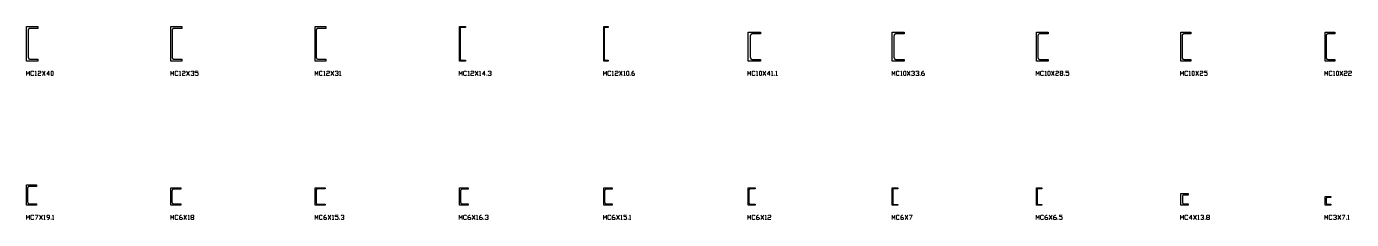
# Model space of a CAD drawing. Header units: inches. Extents: x 0 to 959, y -55 to 18.
# Drawn here: x 500 to 959.1, y -55 to 12 of the extents above; entities that cross this region are included whole.
import ezdxf

# ---------------------------------------------------------------- set-up
doc = ezdxf.new("R2010")
doc.units = ezdxf.units.IN
doc.header["$MEASUREMENT"] = 0
doc.layers.add('AISC_STEEL', color=7, linetype='Continuous')

msp = doc.modelspace()

# ---------------------------------------------------------------- linework, layer by layer
at = {"color": 3, "lineweight": 0}
for p, q in [((505.5, -3.49), (506.5, -5)), ((505.5, -5), (506.5, -3.49)), ((555.48, -3.49), (556.48, -5)), ((555.48, -5), (556.48, -3.49)), ((605.46, -3.49), (606.47, -5)), ((605.46, -5), (606.47, -3.49)), ((655.44, -3.49), (656.45, -5)), ((655.44, -5), (656.45, -3.49)), ((705.43, -3.49), (706.43, -5)), ((705.43, -5), (706.43, -3.49)), ((755.19, -3.49), (756.16, -5)), ((755.19, -5), (756.16, -3.49)), ((805.17, -3.49), (806.15, -5)), ((805.17, -5), (806.15, -3.49)), ((855.16, -3.49), (856.13, -5)), ((855.16, -5), (856.13, -3.49)), ((905.14, -3.49), (906.11, -5)), ((905.14, -5), (906.11, -3.49)), ((955.12, -3.49), (956.13, -5)), ((955.12, -5), (956.13, -3.49)), ((503.02, -5), (503.52, -5)), ((508.76, -5), (508.76, -5)), ((553, -5), (553.5, -5)), ((602.98, -5), (603.48, -5)), ((608.48, -5), (608.98, -5)), ((652.96, -5), (653.47, -5)), ((656.95, -5), (657.45, -5)), ((659.46, -5), (659.46, -4.75)), ((702.95, -5), (703.45, -5)), ((706.93, -5), (707.44, -5)), ((708.19, -5), (708.19, -5)), ((709.2, -5), (709.2, -4.75)), ((752.93, -5), (753.43, -5)), ((754.19, -5), (754.19, -5)), ((758.17, -5), (758.68, -5)), ((759.18, -5), (759.18, -4.75)), ((759.68, -5), (760.18, -5)), ((802.91, -5), (803.42, -5)), ((804.17, -5), (804.17, -5)), ((809.66, -5), (809.66, -4.75)), ((852.9, -5), (853.4, -5)), ((854.15, -5), (854.15, -5)), ((859.65, -5), (859.65, -4.75)), ((902.88, -5), (903.38, -5)), ((904.14, -5), (904.14, -5)), ((952.86, -5), (953.37, -5)), ((954.12, -5), (954.12, -5)), ((504.52, -53.48), (505.5, -54.98)), ((504.52, -54.98), (505.5, -53.48)), ((506, -54.98), (506.5, -54.98)), ((508.51, -54.98), (508.51, -54.73)), ((509.01, -54.98), (509.51, -54.98)), ((554.51, -53.48), (555.48, -54.98)), ((554.51, -54.98), (555.48, -53.48)), ((555.98, -54.98), (556.48, -54.98)), ((604.49, -53.48), (605.46, -54.98)), ((604.49, -54.98), (605.46, -53.48)), ((605.96, -54.98), (606.47, -54.98)), ((608.48, -54.98), (608.48, -54.73)), ((654.47, -53.48), (655.44, -54.98)), ((654.47, -54.98), (655.44, -53.48)), ((655.95, -54.98), (656.45, -54.98)), ((658.46, -54.98), (658.46, -54.73)), ((704.45, -53.48), (705.43, -54.98)), ((704.45, -54.98), (705.43, -53.48)), ((705.93, -54.98), (706.43, -54.98)), ((708.44, -54.98), (708.44, -54.73)), ((708.94, -54.98), (709.45, -54.98)), ((754.44, -53.48), (755.44, -54.98)), ((754.44, -54.98), (755.44, -53.48)), ((755.91, -54.98), (756.42, -54.98)), ((804.42, -53.48), (805.43, -54.98)), ((804.42, -54.98), (805.43, -53.48)), ((854.4, -53.48), (855.41, -54.98)), ((854.4, -54.98), (855.41, -53.48)), ((857.39, -54.98), (857.39, -54.73)), ((904.39, -53.48), (905.39, -54.98)), ((904.39, -54.98), (905.39, -53.48)), ((905.89, -54.98), (906.36, -54.98)), ((908.37, -54.98), (908.37, -54.73)), ((954.37, -53.48), (955.37, -54.98)), ((954.37, -54.98), (955.37, -53.48)), ((957.35, -54.98), (957.35, -54.73)), ((957.85, -54.98), (958.36, -54.98))]:
    msp.add_line(p, q, dxfattribs=at)
for points in [[(500, -5), (500, -3.49), (500.5, -4.5), (501.01, -3.49), (501.01, -5)], [(502.51, -4.75), (502.26, -5), (501.76, -5), (501.51, -4.75), (501.51, -3.74), (501.76, -3.49), (502.26, -3.49), (502.51, -3.74)], [(503.02, -3.74), (503.27, -3.49), (503.27, -5)], [(504.02, -3.74), (504.27, -3.49), (504.74, -3.49), (504.99, -3.74), (504.99, -3.99), (504.74, -4.25), (504.27, -4.25), (504.02, -4.5), (504.02, -5), (504.99, -5)], [(508.01, -4.5), (507, -4.5), (507.76, -3.49), (507.76, -5)], [(549.98, -5), (549.98, -3.49), (550.49, -4.5), (550.99, -3.49), (550.99, -5)], [(552.5, -4.75), (552.24, -5), (551.74, -5), (551.49, -4.75), (551.49, -3.74), (551.74, -3.49), (552.24, -3.49), (552.5, -3.74)], [(553, -3.74), (553.25, -3.49), (553.25, -5)], [(554, -3.74), (554.25, -3.49), (554.76, -3.49), (554.98, -3.74), (554.98, -3.99), (554.76, -4.25), (554.25, -4.25), (554, -4.5), (554, -5), (554.98, -5)], [(556.99, -3.74), (557.24, -3.49), (557.74, -3.49), (557.99, -3.74), (557.99, -3.99), (557.74, -4.25), (557.49, -4.25)], [(557.74, -4.25), (557.99, -4.5), (557.99, -4.75), (557.74, -5), (557.24, -5), (556.99, -4.75)], [(558.49, -4.75), (558.74, -5), (559.25, -5), (559.5, -4.75), (559.5, -4.25), (559.25, -3.99), (558.49, -3.99), (558.49, -3.49), (559.5, -3.49)], [(599.97, -5), (599.97, -3.49), (600.47, -4.5), (600.97, -3.49), (600.97, -5)], [(602.48, -4.75), (602.23, -5), (601.73, -5), (601.47, -4.75), (601.47, -3.74), (601.73, -3.49), (602.23, -3.49), (602.48, -3.74)], [(602.98, -3.74), (603.23, -3.49), (603.23, -5)], [(603.99, -3.74), (604.24, -3.49), (604.74, -3.49), (604.99, -3.74), (604.99, -3.99), (604.74, -4.25), (604.24, -4.25), (603.99, -4.5), (603.99, -5), (604.99, -5)], [(606.97, -3.74), (607.22, -3.49), (607.72, -3.49), (607.97, -3.74), (607.97, -3.99), (607.72, -4.25), (607.47, -4.25)], [(607.72, -4.25), (607.97, -4.5), (607.97, -4.75), (607.72, -5), (607.22, -5), (606.97, -4.75)], [(608.48, -3.74), (608.73, -3.49), (608.73, -5)], [(649.95, -5), (649.95, -3.49), (650.45, -4.5), (650.96, -3.49), (650.96, -5)], [(652.46, -4.75), (652.21, -5), (651.71, -5), (651.46, -4.75), (651.46, -3.74), (651.71, -3.49), (652.21, -3.49), (652.46, -3.74)], [(652.96, -3.74), (653.22, -3.49), (653.22, -5)], [(653.97, -3.74), (654.22, -3.49), (654.72, -3.49), (654.97, -3.74), (654.97, -3.99), (654.72, -4.25), (654.22, -4.25), (653.97, -4.5), (653.97, -5), (654.97, -5)], [(656.95, -3.74), (657.2, -3.49), (657.2, -5)], [(658.96, -4.5), (657.96, -4.5), (658.71, -3.49), (658.71, -5)], [(659.97, -3.74), (660.22, -3.49), (660.72, -3.49), (660.97, -3.74), (660.97, -3.99), (660.72, -4.25), (660.47, -4.25)], [(660.72, -4.25), (660.97, -4.5), (660.97, -4.75), (660.72, -5), (660.22, -5), (659.97, -4.75)], [(699.93, -5), (699.93, -3.49), (700.44, -4.5), (700.94, -3.49), (700.94, -5)], [(702.45, -4.75), (702.19, -5), (701.69, -5), (701.44, -4.75), (701.44, -3.74), (701.69, -3.49), (702.19, -3.49), (702.45, -3.74)], [(702.95, -3.74), (703.2, -3.49), (703.2, -5)], [(703.95, -3.74), (704.2, -3.49), (704.71, -3.49), (704.96, -3.74), (704.96, -3.99), (704.71, -4.25), (704.2, -4.25), (703.95, -4.5), (703.95, -5), (704.96, -5)], [(706.93, -3.74), (707.19, -3.49), (707.19, -5)], [(709.7, -4.25), (710.45, -4.25), (710.7, -4.5), (710.7, -4.75), (710.45, -5), (709.95, -5), (709.7, -4.75), (709.7, -3.99), (710.2, -3.49), (710.45, -3.49)], [(749.92, -5), (749.92, -3.49), (750.42, -4.5), (750.92, -3.49), (750.92, -5)], [(752.43, -4.75), (752.18, -5), (751.67, -5), (751.42, -4.75), (751.42, -3.74), (751.67, -3.49), (752.18, -3.49), (752.43, -3.74)], [(752.93, -3.74), (753.18, -3.49), (753.18, -5)], [(757.67, -4.5), (756.67, -4.5), (757.42, -3.49), (757.42, -5)], [(758.17, -3.74), (758.43, -3.49), (758.43, -5)], [(759.68, -3.74), (759.93, -3.49), (759.93, -5)], [(799.9, -5), (799.9, -3.49), (800.4, -4.5), (800.9, -3.49), (800.9, -5)], [(802.41, -4.75), (802.16, -5), (801.66, -5), (801.41, -4.75), (801.41, -3.74), (801.66, -3.49), (802.16, -3.49), (802.41, -3.74)], [(802.91, -3.74), (803.16, -3.49), (803.16, -5)], [(806.65, -3.74), (806.9, -3.49), (807.4, -3.49), (807.65, -3.74), (807.65, -3.99), (807.4, -4.25), (807.15, -4.25)], [(807.4, -4.25), (807.65, -4.5), (807.65, -4.75), (807.4, -5), (806.9, -5), (806.65, -4.75)], [(808.16, -3.74), (808.41, -3.49), (808.91, -3.49), (809.16, -3.74), (809.16, -3.99), (808.91, -4.25), (808.66, -4.25)], [(808.91, -4.25), (809.16, -4.5), (809.16, -4.75), (808.91, -5), (808.41, -5), (808.16, -4.75)], [(810.17, -4.25), (810.92, -4.25), (811.17, -4.5), (811.17, -4.75), (810.92, -5), (810.42, -5), (810.17, -4.75), (810.17, -3.99), (810.67, -3.49), (810.92, -3.49)], [(849.88, -5), (849.88, -3.49), (850.39, -4.5), (850.89, -3.49), (850.89, -5)], [(852.39, -4.75), (852.14, -5), (851.64, -5), (851.39, -4.75), (851.39, -3.74), (851.64, -3.49), (852.14, -3.49), (852.39, -3.74)], [(852.9, -3.74), (853.15, -3.49), (853.15, -5)], [(856.63, -3.74), (856.88, -3.49), (857.39, -3.49), (857.64, -3.74), (857.64, -3.99), (857.39, -4.25), (856.88, -4.25), (856.63, -4.5), (856.63, -5), (857.64, -5)], [(858.89, -4.25), (859.14, -4.5), (859.14, -4.75), (858.89, -5), (858.39, -5), (858.14, -4.75), (858.14, -4.5), (858.39, -4.25), (858.89, -4.25), (859.14, -3.99), (859.14, -3.74), (858.89, -3.49), (858.39, -3.49), (858.14, -3.74), (858.14, -3.99), (858.39, -4.25)], [(860.15, -4.75), (860.4, -5), (860.9, -5), (861.15, -4.75), (861.15, -4.25), (860.9, -3.99), (860.15, -3.99), (860.15, -3.49), (861.15, -3.49)], [(899.87, -5), (899.87, -3.49), (900.37, -4.5), (900.87, -3.49), (900.87, -5)], [(902.38, -4.75), (902.13, -5), (901.62, -5), (901.37, -4.75), (901.37, -3.74), (901.62, -3.49), (902.13, -3.49), (902.38, -3.74)], [(902.88, -3.74), (903.13, -3.49), (903.13, -5)], [(906.62, -3.74), (906.87, -3.49), (907.37, -3.49), (907.62, -3.74), (907.62, -3.99), (907.37, -4.25), (906.87, -4.25), (906.62, -4.5), (906.62, -5), (907.62, -5)], [(908.12, -4.75), (908.37, -5), (908.88, -5), (909.13, -4.75), (909.13, -4.25), (908.88, -3.99), (908.12, -3.99), (908.12, -3.49), (909.13, -3.49)], [(949.88, -5), (949.88, -3.49), (950.35, -4.5), (950.85, -3.49), (950.85, -5)], [(952.36, -4.75), (952.11, -5), (951.61, -5), (951.36, -4.75), (951.36, -3.74), (951.61, -3.49), (952.11, -3.49), (952.36, -3.74)], [(952.86, -3.74), (953.11, -3.49), (953.11, -5)], [(956.6, -3.74), (956.85, -3.49), (957.35, -3.49), (957.6, -3.74), (957.6, -3.99), (957.35, -4.25), (956.85, -4.25), (956.6, -4.5), (956.6, -5), (957.6, -5)], [(958.11, -3.74), (958.36, -3.49), (958.86, -3.49), (959.11, -3.74), (959.11, -3.99), (958.86, -4.25), (958.36, -4.25), (958.11, -4.5), (958.11, -5), (959.11, -5)], [(500, -54.98), (500, -53.48), (500.5, -54.48), (501.01, -53.48), (501.01, -54.98)], [(502.51, -54.73), (502.26, -54.98), (501.76, -54.98), (501.51, -54.73), (501.51, -53.73), (501.76, -53.48), (502.26, -53.48), (502.51, -53.73)], [(503.02, -53.48), (504.02, -53.48), (503.27, -54.98)], [(506, -53.73), (506.25, -53.48), (506.25, -54.98)], [(507.25, -54.98), (507.51, -54.98), (508.01, -54.48), (508.01, -53.73), (507.76, -53.48), (507.25, -53.48), (507, -53.73), (507, -53.98), (507.25, -54.23), (508.01, -54.23)], [(509.01, -53.73), (509.26, -53.48), (509.26, -54.98)], [(549.98, -54.98), (549.98, -53.48), (550.49, -54.48), (550.99, -53.48), (550.99, -54.98)], [(552.5, -54.73), (552.24, -54.98), (551.74, -54.98), (551.49, -54.73), (551.49, -53.73), (551.74, -53.48), (552.24, -53.48), (552.5, -53.73)], [(553, -54.23), (553.75, -54.23), (554, -54.48), (554, -54.73), (553.75, -54.98), (553.25, -54.98), (553, -54.73), (553, -53.98), (553.5, -53.48), (553.75, -53.48)], [(555.98, -53.73), (556.23, -53.48), (556.23, -54.98)], [(557.74, -54.23), (557.99, -54.48), (557.99, -54.73), (557.74, -54.98), (557.24, -54.98), (556.99, -54.73), (556.99, -54.48), (557.24, -54.23), (557.74, -54.23), (557.99, -53.98), (557.99, -53.73), (557.74, -53.48), (557.24, -53.48), (556.99, -53.73), (556.99, -53.98), (557.24, -54.23)], [(599.97, -54.98), (599.97, -53.48), (600.47, -54.48), (600.97, -53.48), (600.97, -54.98)], [(602.48, -54.73), (602.23, -54.98), (601.73, -54.98), (601.47, -54.73), (601.47, -53.73), (601.73, -53.48), (602.23, -53.48), (602.48, -53.73)], [(602.98, -54.23), (603.73, -54.23), (603.99, -54.48), (603.99, -54.73), (603.73, -54.98), (603.23, -54.98), (602.98, -54.73), (602.98, -53.98), (603.48, -53.48), (603.73, -53.48)], [(605.96, -53.73), (606.22, -53.48), (606.22, -54.98)], [(606.97, -54.73), (607.22, -54.98), (607.72, -54.98), (607.97, -54.73), (607.97, -54.23), (607.72, -53.98), (606.97, -53.98), (606.97, -53.48), (607.97, -53.48)], [(608.98, -53.73), (609.23, -53.48), (609.73, -53.48), (609.98, -53.73), (609.98, -53.98), (609.73, -54.23), (609.48, -54.23)], [(609.73, -54.23), (609.98, -54.48), (609.98, -54.73), (609.73, -54.98), (609.23, -54.98), (608.98, -54.73)], [(649.95, -54.98), (649.95, -53.48), (650.45, -54.48), (650.96, -53.48), (650.96, -54.98)], [(652.46, -54.73), (652.21, -54.98), (651.71, -54.98), (651.46, -54.73), (651.46, -53.73), (651.71, -53.48), (652.21, -53.48), (652.46, -53.73)], [(652.96, -54.23), (653.72, -54.23), (653.97, -54.48), (653.97, -54.73), (653.72, -54.98), (653.22, -54.98), (652.96, -54.73), (652.96, -53.98), (653.47, -53.48), (653.72, -53.48)], [(655.95, -53.73), (656.2, -53.48), (656.2, -54.98)], [(656.95, -54.23), (657.71, -54.23), (657.96, -54.48), (657.96, -54.73), (657.71, -54.98), (657.2, -54.98), (656.95, -54.73), (656.95, -53.98), (657.45, -53.48), (657.71, -53.48)], [(658.96, -53.73), (659.21, -53.48), (659.71, -53.48), (659.97, -53.73), (659.97, -53.98), (659.71, -54.23), (659.46, -54.23)], [(659.71, -54.23), (659.97, -54.48), (659.97, -54.73), (659.71, -54.98), (659.21, -54.98), (658.96, -54.73)], [(699.93, -54.98), (699.93, -53.48), (700.44, -54.48), (700.94, -53.48), (700.94, -54.98)], [(702.45, -54.73), (702.19, -54.98), (701.69, -54.98), (701.44, -54.73), (701.44, -53.73), (701.69, -53.48), (702.19, -53.48), (702.45, -53.73)], [(702.95, -54.23), (703.7, -54.23), (703.95, -54.48), (703.95, -54.73), (703.7, -54.98), (703.2, -54.98), (702.95, -54.73), (702.95, -53.98), (703.45, -53.48), (703.7, -53.48)], [(705.93, -53.73), (706.18, -53.48), (706.18, -54.98)], [(706.93, -54.73), (707.19, -54.98), (707.69, -54.98), (707.94, -54.73), (707.94, -54.23), (707.69, -53.98), (706.93, -53.98), (706.93, -53.48), (707.94, -53.48)], [(708.94, -53.73), (709.2, -53.48), (709.2, -54.98)], [(749.92, -54.98), (749.92, -53.48), (750.42, -54.48), (750.92, -53.48), (750.92, -54.98)], [(752.43, -54.73), (752.18, -54.98), (751.67, -54.98), (751.42, -54.73), (751.42, -53.73), (751.67, -53.48), (752.18, -53.48), (752.43, -53.73)], [(752.93, -54.23), (753.68, -54.23), (753.94, -54.48), (753.94, -54.73), (753.68, -54.98), (753.18, -54.98), (752.93, -54.73), (752.93, -53.98), (753.43, -53.48), (753.68, -53.48)], [(755.91, -53.73), (756.16, -53.48), (756.16, -54.98)], [(756.92, -53.73), (757.17, -53.48), (757.67, -53.48), (757.92, -53.73), (757.92, -53.98), (757.67, -54.23), (757.17, -54.23), (756.92, -54.48), (756.92, -54.98), (757.92, -54.98)], [(799.9, -54.98), (799.9, -53.48), (800.4, -54.48), (800.9, -53.48), (800.9, -54.98)], [(802.41, -54.73), (802.16, -54.98), (801.66, -54.98), (801.41, -54.73), (801.41, -53.73), (801.66, -53.48), (802.16, -53.48), (802.41, -53.73)], [(802.91, -54.23), (803.67, -54.23), (803.92, -54.48), (803.92, -54.73), (803.67, -54.98), (803.16, -54.98), (802.91, -54.73), (802.91, -53.98), (803.42, -53.48), (803.67, -53.48)], [(805.9, -53.48), (806.9, -53.48), (806.15, -54.98)], [(849.88, -54.98), (849.88, -53.48), (850.39, -54.48), (850.89, -53.48), (850.89, -54.98)], [(852.39, -54.73), (852.14, -54.98), (851.64, -54.98), (851.39, -54.73), (851.39, -53.73), (851.64, -53.48), (852.14, -53.48), (852.39, -53.73)], [(852.9, -54.23), (853.65, -54.23), (853.9, -54.48), (853.9, -54.73), (853.65, -54.98), (853.15, -54.98), (852.9, -54.73), (852.9, -53.98), (853.4, -53.48), (853.65, -53.48)], [(855.88, -54.23), (856.63, -54.23), (856.88, -54.48), (856.88, -54.73), (856.63, -54.98), (856.13, -54.98), (855.88, -54.73), (855.88, -53.98), (856.38, -53.48), (856.63, -53.48)], [(857.89, -54.73), (858.14, -54.98), (858.64, -54.98), (858.89, -54.73), (858.89, -54.23), (858.64, -53.98), (857.89, -53.98), (857.89, -53.48), (858.89, -53.48)], [(899.87, -54.98), (899.87, -53.48), (900.37, -54.48), (900.87, -53.48), (900.87, -54.98)], [(902.38, -54.73), (902.13, -54.98), (901.62, -54.98), (901.37, -54.73), (901.37, -53.73), (901.62, -53.48), (902.13, -53.48), (902.38, -53.73)], [(903.88, -54.48), (902.88, -54.48), (903.63, -53.48), (903.63, -54.98)], [(905.89, -53.73), (906.11, -53.48), (906.11, -54.98)], [(906.87, -53.73), (907.12, -53.48), (907.62, -53.48), (907.87, -53.73), (907.87, -53.98), (907.62, -54.23), (907.37, -54.23)], [(907.62, -54.23), (907.87, -54.48), (907.87, -54.73), (907.62, -54.98), (907.12, -54.98), (906.87, -54.73)], [(909.63, -54.23), (909.88, -54.48), (909.88, -54.73), (909.63, -54.98), (909.13, -54.98), (908.88, -54.73), (908.88, -54.48), (909.13, -54.23), (909.63, -54.23), (909.88, -53.98), (909.88, -53.73), (909.63, -53.48), (909.13, -53.48), (908.88, -53.73), (908.88, -53.98), (909.13, -54.23)], [(949.88, -54.98), (949.88, -53.48), (950.35, -54.48), (950.85, -53.48), (950.85, -54.98)], [(952.36, -54.73), (952.11, -54.98), (951.61, -54.98), (951.36, -54.73), (951.36, -53.73), (951.61, -53.48), (952.11, -53.48), (952.36, -53.73)], [(952.86, -53.73), (953.11, -53.48), (953.62, -53.48), (953.87, -53.73), (953.87, -53.98), (953.62, -54.23), (953.37, -54.23)], [(953.62, -54.23), (953.87, -54.48), (953.87, -54.73), (953.62, -54.98), (953.11, -54.98), (952.86, -54.73)], [(955.88, -53.48), (956.85, -53.48), (956.13, -54.98)], [(957.85, -53.73), (958.11, -53.48), (958.11, -54.98)]]:
    msp.add_lwpolyline(points, dxfattribs=at)
for points in [[(508.76, -5), (508.51, -4.75), (508.51, -3.74), (508.76, -3.49), (509.01, -3.49), (509.26, -3.74), (509.26, -4.75), (509.01, -5)], [(708.19, -5), (707.94, -4.75), (707.94, -3.74), (708.19, -3.49), (708.44, -3.49), (708.69, -3.74), (708.69, -4.75), (708.44, -5)], [(754.19, -5), (753.94, -4.75), (753.94, -3.74), (754.19, -3.49), (754.44, -3.49), (754.69, -3.74), (754.69, -4.75), (754.44, -5)], [(804.17, -5), (803.92, -4.75), (803.92, -3.74), (804.17, -3.49), (804.42, -3.49), (804.67, -3.74), (804.67, -4.75), (804.42, -5)], [(854.15, -5), (853.9, -4.75), (853.9, -3.74), (854.15, -3.49), (854.4, -3.49), (854.65, -3.74), (854.65, -4.75), (854.4, -5)], [(904.14, -5), (903.88, -4.75), (903.88, -3.74), (904.14, -3.49), (904.39, -3.49), (904.64, -3.74), (904.64, -4.75), (904.39, -5)], [(954.12, -5), (953.87, -4.75), (953.87, -3.74), (954.12, -3.49), (954.37, -3.49), (954.62, -3.74), (954.62, -4.75), (954.37, -5)]]:
    msp.add_lwpolyline(points, close=True, dxfattribs=at)
at = {"layer": 'AISC_STEEL'}
for points in [[(500, 12), (503.89, 12), (503.89, 11.3), (501.2, 11.3), (501.17, 11.3), (501.14, 11.3), (501.11, 11.29), (501.08, 11.29), (501.05, 11.28), (501.02, 11.27), (500.99, 11.26), (500.97, 11.25), (500.94, 11.24), (500.91, 11.23), (500.89, 11.21), (500.86, 11.2), (500.84, 11.18), (500.81, 11.16), (500.79, 11.14), (500.77, 11.12), (500.75, 11.1), (500.73, 11.08), (500.71, 11.05), (500.69, 11.03), (500.68, 11), (500.66, 10.98), (500.65, 10.95), (500.64, 10.92), (500.63, 10.9), (500.62, 10.87), (500.61, 10.84), (500.6, 10.81), (500.6, 10.78), (500.59, 10.75), (500.59, 10.72), (500.59, 10.69), (500.59, 1.31), (500.59, 1.28), (500.59, 1.25), (500.6, 1.22), (500.6, 1.19), (500.61, 1.16), (500.62, 1.13), (500.63, 1.1), (500.64, 1.08), (500.65, 1.05), (500.66, 1.02), (500.68, 1), (500.69, 0.97), (500.71, 0.95), (500.73, 0.92), (500.75, 0.9), (500.77, 0.88), (500.79, 0.86), (500.81, 0.84), (500.84, 0.82), (500.86, 0.8), (500.89, 0.79), (500.91, 0.77), (500.94, 0.76), (500.97, 0.75), (500.99, 0.74), (501.02, 0.73), (501.05, 0.72), (501.08, 0.71), (501.11, 0.71), (501.14, 0.7), (501.17, 0.7), (501.2, 0.7), (503.89, 0.7), (503.89, 0), (500, 0)], [(550, 12), (553.77, 12), (553.77, 11.3), (551.08, 11.3), (551.05, 11.3), (551.02, 11.3), (550.99, 11.29), (550.96, 11.29), (550.93, 11.28), (550.9, 11.27), (550.87, 11.26), (550.84, 11.25), (550.81, 11.24), (550.79, 11.23), (550.76, 11.21), (550.74, 11.2), (550.71, 11.18), (550.69, 11.16), (550.67, 11.14), (550.64, 11.12), (550.62, 11.1), (550.6, 11.08), (550.59, 11.05), (550.57, 11.03), (550.55, 11), (550.54, 10.98), (550.52, 10.95), (550.51, 10.92), (550.5, 10.9), (550.49, 10.87), (550.48, 10.84), (550.48, 10.81), (550.47, 10.78), (550.47, 10.75), (550.47, 10.72), (550.47, 10.69), (550.47, 1.31), (550.47, 1.28), (550.47, 1.25), (550.47, 1.22), (550.48, 1.19), (550.48, 1.16), (550.49, 1.13), (550.5, 1.1), (550.51, 1.08), (550.52, 1.05), (550.54, 1.02), (550.55, 1), (550.57, 0.97), (550.59, 0.95), (550.6, 0.92), (550.62, 0.9), (550.64, 0.88), (550.67, 0.86), (550.69, 0.84), (550.71, 0.82), (550.74, 0.8), (550.76, 0.79), (550.79, 0.77), (550.81, 0.76), (550.84, 0.75), (550.87, 0.74), (550.9, 0.73), (550.93, 0.72), (550.96, 0.71), (550.99, 0.71), (551.02, 0.7), (551.05, 0.7), (551.08, 0.7), (553.77, 0.7), (553.77, 0), (550, 0)], [(600, 12), (603.67, 12), (603.67, 11.3), (600.98, 11.3), (600.95, 11.3), (600.92, 11.3), (600.89, 11.29), (600.86, 11.29), (600.83, 11.28), (600.8, 11.27), (600.77, 11.26), (600.75, 11.25), (600.72, 11.24), (600.69, 11.23), (600.67, 11.21), (600.64, 11.2), (600.62, 11.18), (600.59, 11.16), (600.57, 11.14), (600.55, 11.12), (600.53, 11.1), (600.51, 11.08), (600.49, 11.05), (600.47, 11.03), (600.46, 11), (600.44, 10.98), (600.43, 10.95), (600.42, 10.92), (600.41, 10.9), (600.4, 10.87), (600.39, 10.84), (600.38, 10.81), (600.38, 10.78), (600.37, 10.75), (600.37, 10.72), (600.37, 10.69), (600.37, 1.31), (600.37, 1.28), (600.37, 1.25), (600.38, 1.22), (600.38, 1.19), (600.39, 1.16), (600.4, 1.13), (600.41, 1.1), (600.42, 1.08), (600.43, 1.05), (600.44, 1.02), (600.46, 1), (600.47, 0.97), (600.49, 0.95), (600.51, 0.92), (600.53, 0.9), (600.55, 0.88), (600.57, 0.86), (600.59, 0.84), (600.62, 0.82), (600.64, 0.8), (600.67, 0.79), (600.69, 0.77), (600.72, 0.76), (600.75, 0.75), (600.77, 0.74), (600.8, 0.73), (600.83, 0.72), (600.86, 0.71), (600.89, 0.71), (600.92, 0.7), (600.95, 0.7), (600.98, 0.7), (603.67, 0.7), (603.67, 0), (600, 0)], [(650, 12), (652.12, 12), (652.12, 11.69), (650.69, 11.69), (650.66, 11.69), (650.63, 11.68), (650.6, 11.68), (650.57, 11.67), (650.54, 11.66), (650.51, 11.65), (650.49, 11.64), (650.46, 11.62), (650.43, 11.61), (650.41, 11.59), (650.39, 11.57), (650.37, 11.55), (650.35, 11.53), (650.33, 11.5), (650.31, 11.48), (650.3, 11.45), (650.29, 11.42), (650.28, 11.4), (650.27, 11.37), (650.26, 11.34), (650.25, 11.31), (650.25, 11.28), (650.25, 11.25), (650.25, 0.75), (650.25, 0.72), (650.25, 0.69), (650.26, 0.66), (650.27, 0.63), (650.28, 0.6), (650.29, 0.58), (650.3, 0.55), (650.31, 0.52), (650.33, 0.5), (650.35, 0.47), (650.37, 0.45), (650.39, 0.43), (650.41, 0.41), (650.43, 0.39), (650.46, 0.38), (650.49, 0.36), (650.51, 0.35), (650.54, 0.34), (650.57, 0.33), (650.6, 0.32), (650.63, 0.32), (650.66, 0.31), (650.69, 0.31), (652.12, 0.31), (652.12, 0), (650, 0)], [(700, 12), (701.5, 12), (701.5, 11.69), (700.63, 11.69), (700.6, 11.69), (700.57, 11.69), (700.54, 11.68), (700.52, 11.68), (700.49, 11.67), (700.46, 11.66), (700.44, 11.65), (700.41, 11.63), (700.39, 11.62), (700.36, 11.6), (700.34, 11.58), (700.32, 11.56), (700.3, 11.54), (700.28, 11.52), (700.26, 11.5), (700.25, 11.47), (700.24, 11.45), (700.22, 11.42), (700.21, 11.39), (700.21, 11.36), (700.2, 11.34), (700.19, 11.31), (700.19, 11.28), (700.19, 11.25), (700.19, 0.75), (700.19, 0.72), (700.19, 0.69), (700.2, 0.66), (700.21, 0.64), (700.21, 0.61), (700.22, 0.58), (700.24, 0.55), (700.25, 0.53), (700.26, 0.5), (700.28, 0.48), (700.3, 0.46), (700.32, 0.44), (700.34, 0.42), (700.36, 0.4), (700.39, 0.38), (700.41, 0.37), (700.44, 0.35), (700.46, 0.34), (700.49, 0.33), (700.52, 0.32), (700.54, 0.32), (700.57, 0.31), (700.6, 0.31), (700.63, 0.31), (701.5, 0.31), (701.5, 0), (700, 0)], [(750, 10), (754.32, 10), (754.32, 9.43), (751.53, 9.43), (751.5, 9.42), (751.47, 9.42), (751.44, 9.42), (751.41, 9.42), (751.38, 9.41), (751.36, 9.4), (751.33, 9.4), (751.3, 9.39), (751.27, 9.38), (751.24, 9.37), (751.22, 9.35), (751.19, 9.34), (751.16, 9.33), (751.14, 9.31), (751.11, 9.29), (751.09, 9.28), (751.07, 9.26), (751.04, 9.24), (751.02, 9.22), (751, 9.2), (750.98, 9.18), (750.96, 9.15), (750.94, 9.13), (750.93, 9.11), (750.91, 9.08), (750.89, 9.06), (750.88, 9.03), (750.87, 9.01), (750.85, 8.98), (750.84, 8.95), (750.83, 8.92), (750.83, 8.89), (750.82, 8.87), (750.81, 8.84), (750.81, 8.81), (750.8, 8.78), (750.8, 8.75), (750.8, 8.72), (750.8, 8.69), (750.8, 1.31), (750.8, 1.28), (750.8, 1.25), (750.8, 1.22), (750.81, 1.19), (750.81, 1.16), (750.82, 1.13), (750.83, 1.11), (750.83, 1.08), (750.84, 1.05), (750.85, 1.02), (750.87, 0.99), (750.88, 0.97), (750.89, 0.94), (750.91, 0.92), (750.93, 0.89), (750.94, 0.87), (750.96, 0.85), (750.98, 0.82), (751, 0.8), (751.02, 0.78), (751.04, 0.76), (751.07, 0.74), (751.09, 0.72), (751.11, 0.71), (751.14, 0.69), (751.16, 0.67), (751.19, 0.66), (751.22, 0.65), (751.24, 0.63), (751.27, 0.62), (751.3, 0.61), (751.33, 0.6), (751.36, 0.6), (751.38, 0.59), (751.41, 0.58), (751.44, 0.58), (751.47, 0.58), (751.5, 0.58), (751.53, 0.58), (754.32, 0.58), (754.32, 0), (750, 0)], [(800, 10), (804.1, 10), (804.1, 9.43), (801.31, 9.43), (801.28, 9.42), (801.25, 9.42), (801.22, 9.42), (801.19, 9.42), (801.16, 9.41), (801.13, 9.4), (801.11, 9.4), (801.08, 9.39), (801.05, 9.38), (801.02, 9.37), (800.99, 9.35), (800.97, 9.34), (800.94, 9.33), (800.92, 9.31), (800.89, 9.29), (800.87, 9.28), (800.85, 9.26), (800.82, 9.24), (800.8, 9.22), (800.78, 9.2), (800.76, 9.18), (800.74, 9.15), (800.72, 9.13), (800.71, 9.11), (800.69, 9.08), (800.67, 9.06), (800.66, 9.03), (800.65, 9.01), (800.63, 8.98), (800.62, 8.95), (800.61, 8.92), (800.6, 8.89), (800.6, 8.87), (800.59, 8.84), (800.58, 8.81), (800.58, 8.78), (800.58, 8.75), (800.58, 8.72), (800.58, 8.69), (800.58, 1.31), (800.58, 1.28), (800.58, 1.25), (800.58, 1.22), (800.58, 1.19), (800.59, 1.16), (800.6, 1.13), (800.6, 1.11), (800.61, 1.08), (800.62, 1.05), (800.63, 1.02), (800.65, 0.99), (800.66, 0.97), (800.67, 0.94), (800.69, 0.92), (800.71, 0.89), (800.72, 0.87), (800.74, 0.85), (800.76, 0.82), (800.78, 0.8), (800.8, 0.78), (800.82, 0.76), (800.85, 0.74), (800.87, 0.72), (800.89, 0.71), (800.92, 0.69), (800.94, 0.67), (800.97, 0.66), (800.99, 0.65), (801.02, 0.63), (801.05, 0.62), (801.08, 0.61), (801.11, 0.6), (801.13, 0.6), (801.16, 0.59), (801.19, 0.58), (801.22, 0.58), (801.25, 0.58), (801.28, 0.58), (801.31, 0.58), (804.1, 0.58), (804.1, 0), (800, 0)], [(850, 10), (853.95, 10), (853.95, 9.43), (851.16, 9.43), (851.13, 9.42), (851.1, 9.42), (851.07, 9.42), (851.04, 9.42), (851.01, 9.41), (850.98, 9.4), (850.96, 9.4), (850.93, 9.39), (850.9, 9.38), (850.87, 9.37), (850.84, 9.35), (850.82, 9.34), (850.79, 9.33), (850.77, 9.31), (850.74, 9.29), (850.72, 9.28), (850.7, 9.26), (850.67, 9.24), (850.65, 9.22), (850.63, 9.2), (850.61, 9.18), (850.59, 9.15), (850.57, 9.13), (850.56, 9.11), (850.54, 9.08), (850.52, 9.06), (850.51, 9.03), (850.5, 9.01), (850.48, 8.98), (850.47, 8.95), (850.46, 8.92), (850.45, 8.89), (850.45, 8.87), (850.44, 8.84), (850.43, 8.81), (850.43, 8.78), (850.43, 8.75), (850.43, 8.72), (850.42, 8.69), (850.42, 1.31), (850.43, 1.28), (850.43, 1.25), (850.43, 1.22), (850.43, 1.19), (850.44, 1.16), (850.45, 1.13), (850.45, 1.11), (850.46, 1.08), (850.47, 1.05), (850.48, 1.02), (850.5, 0.99), (850.51, 0.97), (850.52, 0.94), (850.54, 0.92), (850.56, 0.89), (850.57, 0.87), (850.59, 0.85), (850.61, 0.82), (850.63, 0.8), (850.65, 0.78), (850.67, 0.76), (850.7, 0.74), (850.72, 0.72), (850.74, 0.71), (850.77, 0.69), (850.79, 0.67), (850.82, 0.66), (850.84, 0.65), (850.87, 0.63), (850.9, 0.62), (850.93, 0.61), (850.96, 0.6), (850.98, 0.6), (851.01, 0.59), (851.04, 0.58), (851.07, 0.58), (851.1, 0.58), (851.13, 0.58), (851.16, 0.58), (853.95, 0.58), (853.95, 0), (850, 0)], [(900, 10), (903.41, 10), (903.41, 9.43), (901.12, 9.43), (901.09, 9.42), (901.06, 9.42), (901.03, 9.42), (901, 9.42), (900.97, 9.41), (900.94, 9.4), (900.91, 9.4), (900.88, 9.39), (900.85, 9.38), (900.83, 9.37), (900.8, 9.35), (900.77, 9.34), (900.75, 9.33), (900.72, 9.31), (900.7, 9.29), (900.67, 9.28), (900.65, 9.26), (900.63, 9.24), (900.61, 9.22), (900.58, 9.2), (900.56, 9.18), (900.55, 9.15), (900.53, 9.13), (900.51, 9.11), (900.49, 9.08), (900.48, 9.06), (900.46, 9.03), (900.45, 9.01), (900.44, 8.98), (900.43, 8.95), (900.42, 8.92), (900.41, 8.89), (900.4, 8.87), (900.39, 8.84), (900.39, 8.81), (900.39, 8.78), (900.38, 8.75), (900.38, 8.72), (900.38, 8.69), (900.38, 1.31), (900.38, 1.28), (900.38, 1.25), (900.39, 1.22), (900.39, 1.19), (900.39, 1.16), (900.4, 1.13), (900.41, 1.11), (900.42, 1.08), (900.43, 1.05), (900.44, 1.02), (900.45, 0.99), (900.46, 0.97), (900.48, 0.94), (900.49, 0.92), (900.51, 0.89), (900.53, 0.87), (900.55, 0.85), (900.56, 0.82), (900.58, 0.8), (900.61, 0.78), (900.63, 0.76), (900.65, 0.74), (900.67, 0.72), (900.7, 0.71), (900.72, 0.69), (900.75, 0.67), (900.77, 0.66), (900.8, 0.65), (900.83, 0.63), (900.85, 0.62), (900.88, 0.61), (900.91, 0.6), (900.94, 0.6), (900.97, 0.59), (901, 0.58), (901.03, 0.58), (901.06, 0.58), (901.09, 0.58), (901.12, 0.58), (903.41, 0.58), (903.41, 0), (900, 0)], [(950, 10), (953.32, 10), (953.32, 9.43), (951.02, 9.43), (951, 9.42), (950.97, 9.42), (950.94, 9.42), (950.91, 9.42), (950.88, 9.41), (950.85, 9.4), (950.82, 9.4), (950.79, 9.39), (950.76, 9.38), (950.74, 9.37), (950.71, 9.35), (950.68, 9.34), (950.66, 9.33), (950.63, 9.31), (950.61, 9.29), (950.58, 9.28), (950.56, 9.26), (950.54, 9.24), (950.52, 9.22), (950.49, 9.2), (950.47, 9.18), (950.46, 9.15), (950.44, 9.13), (950.42, 9.11), (950.4, 9.08), (950.39, 9.06), (950.37, 9.03), (950.36, 9.01), (950.35, 8.98), (950.34, 8.95), (950.33, 8.92), (950.32, 8.89), (950.31, 8.87), (950.3, 8.84), (950.3, 8.81), (950.3, 8.78), (950.29, 8.75), (950.29, 8.72), (950.29, 8.69), (950.29, 1.31), (950.29, 1.28), (950.29, 1.25), (950.3, 1.22), (950.3, 1.19), (950.3, 1.16), (950.31, 1.13), (950.32, 1.11), (950.33, 1.08), (950.34, 1.05), (950.35, 1.02), (950.36, 0.99), (950.37, 0.97), (950.39, 0.94), (950.4, 0.92), (950.42, 0.89), (950.44, 0.87), (950.46, 0.85), (950.47, 0.82), (950.49, 0.8), (950.52, 0.78), (950.54, 0.76), (950.56, 0.74), (950.58, 0.72), (950.61, 0.71), (950.63, 0.69), (950.66, 0.67), (950.68, 0.66), (950.71, 0.65), (950.74, 0.63), (950.76, 0.62), (950.79, 0.61), (950.82, 0.6), (950.85, 0.6), (950.88, 0.59), (950.91, 0.58), (950.94, 0.58), (950.97, 0.58), (951, 0.58), (951.02, 0.58), (953.32, 0.58), (953.32, 0), (950, 0)], [(500, -43), (503.45, -43), (503.45, -43.5), (500.98, -43.5), (500.95, -43.5), (500.92, -43.5), (500.89, -43.51), (500.86, -43.51), (500.83, -43.52), (500.8, -43.53), (500.78, -43.53), (500.75, -43.55), (500.72, -43.56), (500.69, -43.57), (500.67, -43.58), (500.64, -43.6), (500.62, -43.62), (500.59, -43.63), (500.57, -43.65), (500.55, -43.67), (500.53, -43.7), (500.51, -43.72), (500.49, -43.74), (500.47, -43.76), (500.45, -43.79), (500.44, -43.81), (500.42, -43.84), (500.41, -43.87), (500.4, -43.9), (500.39, -43.92), (500.38, -43.95), (500.37, -43.98), (500.36, -44.01), (500.36, -44.04), (500.35, -44.07), (500.35, -44.1), (500.35, -44.13), (500.35, -48.87), (500.35, -48.9), (500.35, -48.93), (500.36, -48.96), (500.36, -48.99), (500.37, -49.02), (500.38, -49.05), (500.39, -49.08), (500.4, -49.1), (500.41, -49.13), (500.42, -49.16), (500.44, -49.19), (500.45, -49.21), (500.47, -49.24), (500.49, -49.26), (500.51, -49.28), (500.53, -49.3), (500.55, -49.33), (500.57, -49.35), (500.59, -49.37), (500.62, -49.38), (500.64, -49.4), (500.67, -49.42), (500.69, -49.43), (500.72, -49.44), (500.75, -49.45), (500.78, -49.47), (500.8, -49.47), (500.83, -49.48), (500.86, -49.49), (500.89, -49.49), (500.92, -49.5), (500.95, -49.5), (500.98, -49.5), (503.45, -49.5), (503.45, -50), (500, -50)], [(550, -44), (553.5, -44), (553.5, -44.48), (550.96, -44.48), (550.93, -44.48), (550.9, -44.48), (550.88, -44.48), (550.85, -44.49), (550.82, -44.49), (550.79, -44.5), (550.76, -44.51), (550.73, -44.52), (550.71, -44.53), (550.68, -44.55), (550.65, -44.56), (550.63, -44.58), (550.61, -44.6), (550.58, -44.62), (550.56, -44.64), (550.54, -44.66), (550.52, -44.68), (550.5, -44.7), (550.48, -44.73), (550.47, -44.75), (550.45, -44.78), (550.44, -44.8), (550.43, -44.83), (550.42, -44.86), (550.41, -44.88), (550.4, -44.91), (550.39, -44.94), (550.39, -44.97), (550.38, -45), (550.38, -45.03), (550.38, -45.06), (550.38, -48.94), (550.38, -48.97), (550.38, -49), (550.39, -49.03), (550.39, -49.06), (550.4, -49.09), (550.41, -49.12), (550.42, -49.14), (550.43, -49.17), (550.44, -49.2), (550.45, -49.22), (550.47, -49.25), (550.48, -49.27), (550.5, -49.3), (550.52, -49.32), (550.54, -49.34), (550.56, -49.36), (550.58, -49.38), (550.61, -49.4), (550.63, -49.42), (550.65, -49.44), (550.68, -49.45), (550.71, -49.47), (550.73, -49.48), (550.76, -49.49), (550.79, -49.5), (550.82, -49.51), (550.85, -49.51), (550.88, -49.52), (550.9, -49.52), (550.93, -49.52), (550.96, -49.52), (553.5, -49.52), (553.5, -50), (550, -50)], [(600, -44), (603.5, -44), (603.5, -44.38), (600.83, -44.38), (600.8, -44.39), (600.77, -44.39), (600.74, -44.39), (600.71, -44.4), (600.68, -44.41), (600.66, -44.42), (600.63, -44.43), (600.6, -44.44), (600.58, -44.46), (600.55, -44.47), (600.53, -44.49), (600.51, -44.51), (600.48, -44.53), (600.46, -44.55), (600.44, -44.57), (600.43, -44.6), (600.41, -44.62), (600.4, -44.65), (600.38, -44.67), (600.37, -44.7), (600.36, -44.73), (600.35, -44.76), (600.35, -44.79), (600.34, -44.82), (600.34, -44.85), (600.34, -44.88), (600.34, -49.12), (600.34, -49.15), (600.34, -49.18), (600.35, -49.21), (600.35, -49.24), (600.36, -49.27), (600.37, -49.3), (600.38, -49.33), (600.4, -49.35), (600.41, -49.38), (600.43, -49.4), (600.44, -49.43), (600.46, -49.45), (600.48, -49.47), (600.51, -49.49), (600.53, -49.51), (600.55, -49.53), (600.58, -49.54), (600.6, -49.56), (600.63, -49.57), (600.66, -49.58), (600.68, -49.59), (600.71, -49.6), (600.74, -49.61), (600.77, -49.61), (600.8, -49.61), (600.83, -49.62), (603.5, -49.62), (603.5, -50), (600, -50)], [(650, -44), (653, -44), (653, -44.48), (650.96, -44.48), (650.93, -44.48), (650.9, -44.48), (650.87, -44.48), (650.84, -44.49), (650.81, -44.49), (650.78, -44.5), (650.76, -44.51), (650.73, -44.52), (650.7, -44.53), (650.68, -44.55), (650.65, -44.56), (650.63, -44.58), (650.6, -44.6), (650.58, -44.62), (650.56, -44.64), (650.54, -44.66), (650.52, -44.68), (650.5, -44.7), (650.48, -44.73), (650.46, -44.75), (650.45, -44.78), (650.43, -44.8), (650.42, -44.83), (650.41, -44.86), (650.4, -44.88), (650.39, -44.91), (650.39, -44.94), (650.38, -44.97), (650.38, -45), (650.38, -45.03), (650.38, -45.06), (650.38, -48.94), (650.38, -48.97), (650.38, -49), (650.38, -49.03), (650.39, -49.06), (650.39, -49.09), (650.4, -49.12), (650.41, -49.14), (650.42, -49.17), (650.43, -49.2), (650.45, -49.22), (650.46, -49.25), (650.48, -49.27), (650.5, -49.3), (650.52, -49.32), (650.54, -49.34), (650.56, -49.36), (650.58, -49.38), (650.6, -49.4), (650.63, -49.42), (650.65, -49.44), (650.68, -49.45), (650.7, -49.47), (650.73, -49.48), (650.76, -49.49), (650.78, -49.5), (650.81, -49.51), (650.84, -49.51), (650.87, -49.52), (650.9, -49.52), (650.93, -49.52), (650.96, -49.52), (653, -49.52), (653, -50), (650, -50)], [(700, -44), (702.94, -44), (702.94, -44.48), (700.9, -44.48), (700.87, -44.48), (700.84, -44.48), (700.81, -44.48), (700.78, -44.49), (700.75, -44.49), (700.73, -44.5), (700.7, -44.51), (700.67, -44.52), (700.64, -44.53), (700.62, -44.55), (700.59, -44.56), (700.57, -44.58), (700.54, -44.6), (700.52, -44.62), (700.5, -44.64), (700.48, -44.66), (700.46, -44.68), (700.44, -44.7), (700.42, -44.73), (700.4, -44.75), (700.39, -44.78), (700.38, -44.8), (700.36, -44.83), (700.35, -44.86), (700.34, -44.88), (700.33, -44.91), (700.33, -44.94), (700.32, -44.97), (700.32, -45), (700.32, -45.03), (700.32, -45.06), (700.32, -48.94), (700.32, -48.97), (700.32, -49), (700.32, -49.03), (700.33, -49.06), (700.33, -49.09), (700.34, -49.12), (700.35, -49.14), (700.36, -49.17), (700.38, -49.2), (700.39, -49.22), (700.4, -49.25), (700.42, -49.27), (700.44, -49.3), (700.46, -49.32), (700.48, -49.34), (700.5, -49.36), (700.52, -49.38), (700.54, -49.4), (700.57, -49.42), (700.59, -49.44), (700.62, -49.45), (700.64, -49.47), (700.67, -49.48), (700.7, -49.49), (700.73, -49.5), (700.75, -49.51), (700.78, -49.51), (700.81, -49.52), (700.84, -49.52), (700.87, -49.52), (700.9, -49.52), (702.94, -49.52), (702.94, -50), (700, -50)], [(750, -44), (752.5, -44), (752.5, -44.38), (750.81, -44.38), (750.78, -44.38), (750.75, -44.38), (750.72, -44.38), (750.69, -44.39), (750.67, -44.4), (750.64, -44.41), (750.61, -44.42), (750.59, -44.43), (750.56, -44.44), (750.54, -44.46), (750.51, -44.47), (750.49, -44.49), (750.47, -44.51), (750.45, -44.53), (750.43, -44.55), (750.41, -44.58), (750.39, -44.6), (750.38, -44.62), (750.36, -44.65), (750.35, -44.68), (750.34, -44.7), (750.33, -44.73), (750.32, -44.76), (750.32, -44.79), (750.31, -44.82), (750.31, -44.85), (750.31, -44.88), (750.31, -49.12), (750.31, -49.15), (750.31, -49.18), (750.32, -49.21), (750.32, -49.24), (750.33, -49.27), (750.34, -49.3), (750.35, -49.32), (750.36, -49.35), (750.38, -49.38), (750.39, -49.4), (750.41, -49.42), (750.43, -49.45), (750.45, -49.47), (750.47, -49.49), (750.49, -49.51), (750.51, -49.53), (750.54, -49.54), (750.56, -49.56), (750.59, -49.57), (750.61, -49.58), (750.64, -49.59), (750.67, -49.6), (750.69, -49.61), (750.72, -49.62), (750.75, -49.62), (750.78, -49.62), (750.81, -49.62), (752.5, -49.62), (752.5, -50), (750, -50)], [(800, -44), (801.88, -44), (801.88, -44.29), (800.64, -44.29), (800.61, -44.29), (800.58, -44.29), (800.55, -44.3), (800.52, -44.31), (800.5, -44.31), (800.47, -44.32), (800.44, -44.33), (800.42, -44.35), (800.39, -44.36), (800.37, -44.38), (800.35, -44.4), (800.32, -44.42), (800.3, -44.44), (800.28, -44.46), (800.27, -44.48), (800.25, -44.5), (800.24, -44.53), (800.22, -44.55), (800.21, -44.58), (800.2, -44.61), (800.19, -44.64), (800.19, -44.66), (800.18, -44.69), (800.18, -44.72), (800.18, -44.75), (800.18, -49.25), (800.18, -49.28), (800.18, -49.31), (800.19, -49.34), (800.19, -49.36), (800.2, -49.39), (800.21, -49.42), (800.22, -49.45), (800.24, -49.47), (800.25, -49.5), (800.27, -49.52), (800.28, -49.54), (800.3, -49.56), (800.32, -49.58), (800.35, -49.6), (800.37, -49.62), (800.39, -49.64), (800.42, -49.65), (800.44, -49.67), (800.47, -49.68), (800.5, -49.69), (800.52, -49.69), (800.55, -49.7), (800.58, -49.71), (800.61, -49.71), (800.64, -49.71), (801.88, -49.71), (801.88, -50), (800, -50)], [(850, -44), (851.85, -44), (851.85, -44.29), (850.61, -44.29), (850.59, -44.29), (850.56, -44.29), (850.53, -44.3), (850.5, -44.31), (850.47, -44.31), (850.45, -44.32), (850.42, -44.33), (850.39, -44.35), (850.37, -44.36), (850.34, -44.38), (850.32, -44.4), (850.3, -44.42), (850.28, -44.44), (850.26, -44.46), (850.24, -44.48), (850.23, -44.5), (850.21, -44.53), (850.2, -44.55), (850.19, -44.58), (850.18, -44.61), (850.17, -44.64), (850.16, -44.66), (850.16, -44.69), (850.16, -44.72), (850.15, -44.75), (850.15, -49.25), (850.16, -49.28), (850.16, -49.31), (850.16, -49.34), (850.17, -49.36), (850.18, -49.39), (850.19, -49.42), (850.2, -49.45), (850.21, -49.47), (850.23, -49.5), (850.24, -49.52), (850.26, -49.54), (850.28, -49.56), (850.3, -49.58), (850.32, -49.6), (850.34, -49.62), (850.37, -49.64), (850.39, -49.65), (850.42, -49.67), (850.45, -49.68), (850.47, -49.69), (850.5, -49.69), (850.53, -49.7), (850.56, -49.71), (850.59, -49.71), (850.61, -49.71), (851.85, -49.71), (851.85, -50), (850, -50)], [(900, -46), (902.5, -46), (902.5, -46.5), (901, -46.5), (900.97, -46.5), (900.94, -46.5), (900.91, -46.51), (900.88, -46.51), (900.86, -46.52), (900.83, -46.53), (900.8, -46.54), (900.78, -46.55), (900.75, -46.57), (900.73, -46.58), (900.7, -46.6), (900.68, -46.62), (900.66, -46.64), (900.64, -46.66), (900.62, -46.68), (900.6, -46.7), (900.58, -46.73), (900.57, -46.75), (900.55, -46.78), (900.54, -46.8), (900.53, -46.83), (900.52, -46.86), (900.51, -46.88), (900.51, -46.91), (900.5, -46.94), (900.5, -46.97), (900.5, -47), (900.5, -49), (900.5, -49.03), (900.5, -49.06), (900.51, -49.09), (900.51, -49.12), (900.52, -49.14), (900.53, -49.17), (900.54, -49.2), (900.55, -49.22), (900.57, -49.25), (900.58, -49.27), (900.6, -49.3), (900.62, -49.32), (900.64, -49.34), (900.66, -49.36), (900.68, -49.38), (900.7, -49.4), (900.73, -49.42), (900.75, -49.43), (900.78, -49.45), (900.8, -49.46), (900.83, -49.47), (900.86, -49.48), (900.88, -49.49), (900.91, -49.49), (900.94, -49.5), (900.97, -49.5), (901, -49.5), (902.5, -49.5), (902.5, -50), (900, -50)], [(950, -47), (951.94, -47), (951.94, -47.35), (950.77, -47.35), (950.74, -47.35), (950.72, -47.35), (950.69, -47.36), (950.66, -47.37), (950.63, -47.37), (950.6, -47.38), (950.58, -47.39), (950.55, -47.41), (950.53, -47.42), (950.5, -47.44), (950.48, -47.46), (950.46, -47.48), (950.44, -47.5), (950.42, -47.52), (950.4, -47.54), (950.38, -47.57), (950.37, -47.59), (950.36, -47.62), (950.34, -47.64), (950.33, -47.67), (950.33, -47.7), (950.32, -47.73), (950.32, -47.76), (950.31, -47.78), (950.31, -47.81), (950.31, -49.19), (950.31, -49.22), (950.32, -49.24), (950.32, -49.27), (950.33, -49.3), (950.33, -49.33), (950.34, -49.36), (950.36, -49.38), (950.37, -49.41), (950.38, -49.43), (950.4, -49.46), (950.42, -49.48), (950.44, -49.5), (950.46, -49.52), (950.48, -49.54), (950.5, -49.56), (950.53, -49.58), (950.55, -49.59), (950.58, -49.61), (950.6, -49.62), (950.63, -49.63), (950.66, -49.63), (950.69, -49.64), (950.72, -49.65), (950.74, -49.65), (950.77, -49.65), (951.94, -49.65), (951.94, -50), (950, -50)]]:
    msp.add_lwpolyline(points, close=True, dxfattribs=at)

doc.saveas('drawing.dxf')
